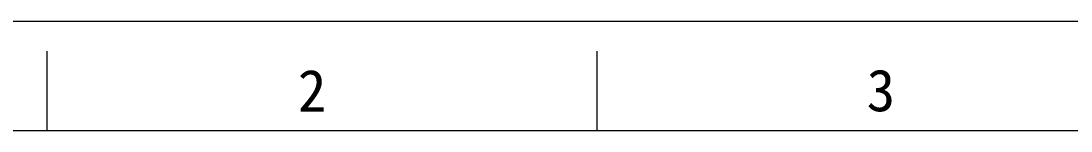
# Model space of a CAD drawing. Header units: millimetres. Extents: x 3350 to 4191, y 133 to 728.
# Drawn here: x 3464.9 to 3656.1, y 707.7 to 727.8 of the extents above; entities that cross this region are included whole.
import ezdxf

# ---------------------------------------------------------------- set-up
doc = ezdxf.new("R2010")
doc.units = ezdxf.units.MM
doc.layers.add('FORM', color=7, linetype='Continuous', lineweight=13)

msp = doc.modelspace()

# ---------------------------------------------------------------- linework, layer by layer
at = {"layer": 'FORM', "color": 7, "linetype": 'Continuous'}
for p, q in [((3349.51, 727.75), (4190.51, 727.75)), ((3469.65, 707.73), (3469.65, 722.28)), ((3569.77, 707.73), (3569.77, 722.28)), ((4170.49, 707.73), (3369.53, 707.73))]:
    msp.add_line(p, q, dxfattribs=at)

# ---------------------------------------------------------------- texts
at = {"layer": 'FORM', "color": 7, "linetype": 'Continuous', "char_height": 7.63, "attachment_point": 5}
for s, insert in [('2', (3517.9, 715.07)), ('3', (3621.46, 715.07))]:
    msp.add_mtext_dynamic_manual_height_columns(s, width=50.0595, gutter_width=12.51, heights=[0], dxfattribs=dict(at, insert=insert))

doc.saveas('drawing.dxf')
